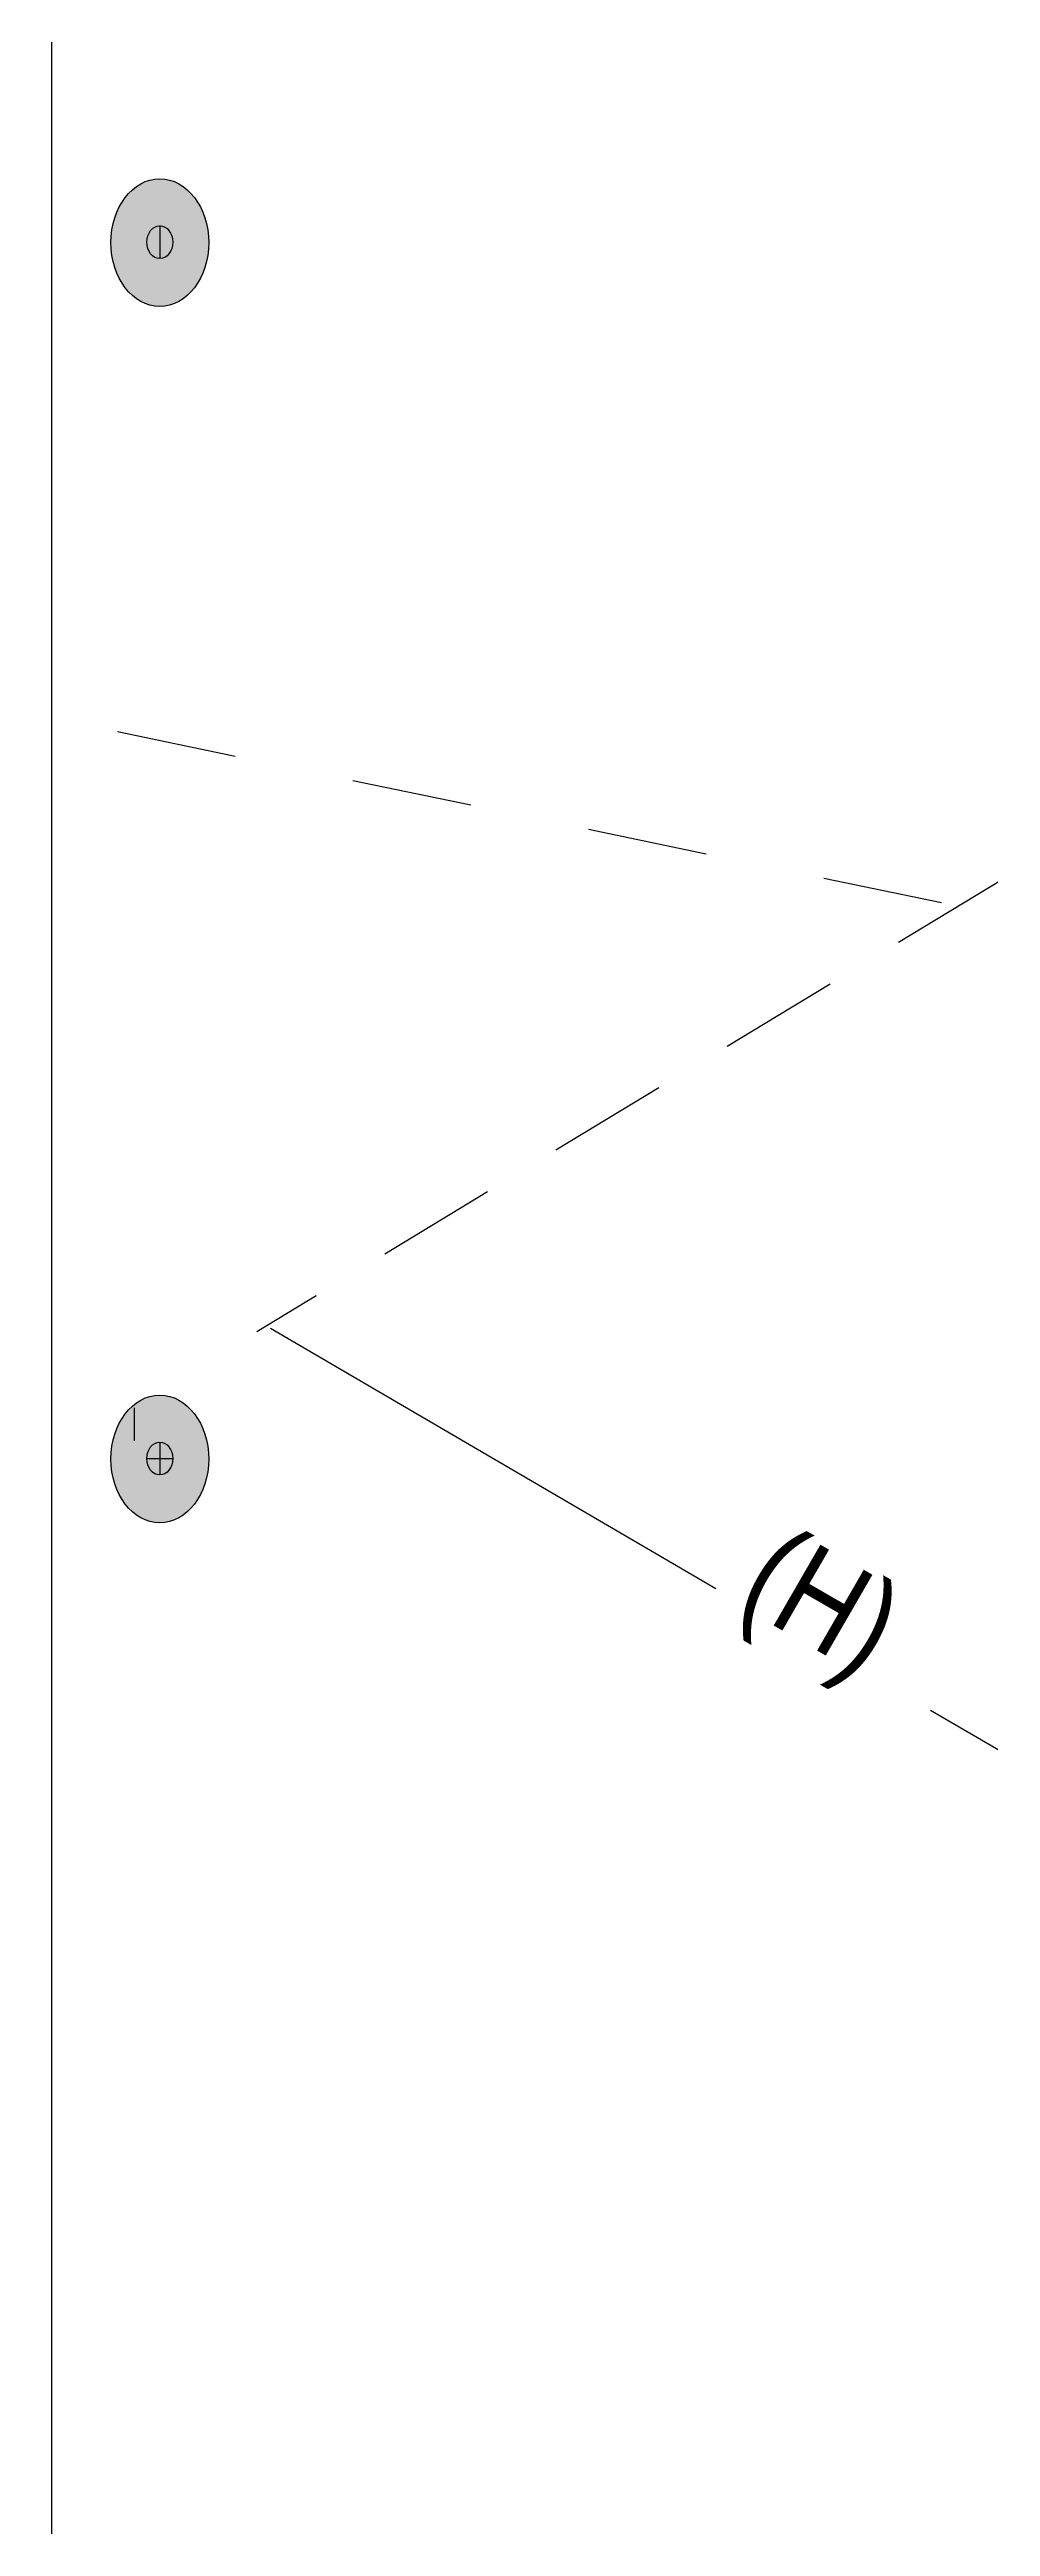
# Model space of a CAD drawing. Extents: x -1328 to 5679, y -4611 to 1603.
# Drawn here: x 3826.4 to 3896.8, y -2598.4 to -2412.9 of the extents above; entities that cross this region are included whole.
import ezdxf

# ---------------------------------------------------------------- set-up
doc = ezdxf.new("R2010")
doc.units = 0
doc.header["$MEASUREMENT"] = 0
doc.linetypes.add('AI-Linetype-41', pattern=[18.002632, 9.001316, -9.001316])
doc.linetypes.add('AI-Linetype-62', pattern=[15, 9, -6])
for name, color, linetype, lineweight in [('G-ANNO-TTLB', 7, 'Continuous', 0), ('Layer 12', 7, 'Continuous', 0), ('TYVEK', 7, 'Continuous', 0)]:
    doc.layers.add(name, color=color, linetype=linetype, lineweight=lineweight)

# ---------------------------------------------------------------- blocks, each defined once
blk = doc.blocks.new('Block_90')
at = {"layer": 'TYVEK', "true_color": 0x003b71, "transparency": 33554687}
h = blk.add_hatch(color=156, dxfattribs=at)
h.dxf.hatch_style = 2
edge = h.paths.add_edge_path()
edge.add_ellipse((3834.62, -2427.4), major_axis=(0, 4.78), ratio=0.766948, start_angle=0, end_angle=360)
h = blk.add_hatch(color=156, dxfattribs=at)
h.dxf.hatch_style = 2
edge = h.paths.add_edge_path()
edge.add_ellipse((3834.62, -2518.48), major_axis=(0, 4.78), ratio=0.766948, start_angle=0, end_angle=360)
at = {"layer": 'TYVEK', "color": 18, "lineweight": 25, "true_color": 0x080808}
for p, q in [((3834.62, -2426.13), (3834.62, -2428.6)), ((3833.65, -2518.45), (3835.6, -2518.45)), ((3834.62, -2517.21), (3834.62, -2519.68))]:
    blk.add_line(p, q, dxfattribs=at)
at = {"layer": 'TYVEK', "color": 33, "lineweight": 25, "true_color": 0xcc9966}
for points in [[(3834.11, -2514.06)], [(3830.45, -2518.83)]]:
    blk.add_lwpolyline(points, dxfattribs=at)
at = {"layer": 'TYVEK', "color": 18, "lineweight": 25, "true_color": 0x000000}
for centre in [(3834.62, -2427.4), (3834.62, -2518.48)]:
    blk.add_ellipse(centre, major_axis=(0, 4.78), ratio=0.766948, dxfattribs=at)
at = {"layer": 'TYVEK', "color": 18, "lineweight": 25, "true_color": 0x080808}
for centre in [(3834.62, -2427.37), (3834.62, -2518.45)]:
    blk.add_ellipse(centre, major_axis=(0, 1.23), ratio=0.788846, dxfattribs=at)

msp = doc.modelspace()

# ---------------------------------------------------------------- hatches: boundary and pattern name
at = {"layer": 'G-ANNO-TTLB', "true_color": 0xff00ff, "transparency": 33554687}
h = msp.add_hatch(color=6, dxfattribs=at)
edge = h.paths.add_edge_path()
edge.add_spline(control_points=[(5053.44, -3461.41), (5053.44, -3461.41), (2123.92, -3461.41), (2123.92, -3461.41), (2123.92, -3461.41), (2123.92, -1004.41), (2123.92, -1004.41), (2123.92, -1004.41), (5053.44, -1004.41), (5053.44, -1004.41), (5053.44, -1004.41), (5053.44, -3461.41), (5053.44, -3461.41)], knot_values=[0, 0, 0, 0, 1, 1, 1, 2, 2, 2, 3, 3, 3, 4, 4, 4, 4], degree=3, periodic=0)
edge = h.paths.add_edge_path()
edge.add_spline(control_points=[(2132.92, -1013.41), (2132.92, -1013.41), (2132.92, -3452.41), (2132.92, -3452.41), (2132.92, -3452.41), (5044.44, -3452.41), (5044.44, -3452.41), (5044.44, -3452.41), (5044.44, -1013.41), (5044.44, -1013.41), (5044.44, -1013.41), (2132.92, -1013.41), (2132.92, -1013.41)], knot_values=[0, 0, 0, 0, 1, 1, 1, 2, 2, 2, 3, 3, 3, 4, 4, 4, 4], degree=3, periodic=0)
edge.add_line((2132.92, -1013.41), (2132.92, -1013.41))

# ---------------------------------------------------------------- linework, layer by layer
at = {"layer": 'G-ANNO-TTLB'}
for points in [[(5053.44, -3461.41), (5053.44, -3461.41), (2123.92, -3461.41), (2123.92, -3461.41), (2123.92, -3461.41), (2123.92, -1004.41), (2123.92, -1004.41), (2123.92, -1004.41), (5053.44, -1004.41), (5053.44, -1004.41), (5053.44, -1004.41), (5053.44, -3461.41), (5053.44, -3461.41)], [(2132.92, -1013.41), (2132.92, -1013.41), (2132.92, -3452.41), (2132.92, -3452.41), (2132.92, -3452.41), (5044.44, -3452.41), (5044.44, -3452.41), (5044.44, -3452.41), (5044.44, -1013.41), (5044.44, -1013.41), (5044.44, -1013.41), (2132.92, -1013.41), (2132.92, -1013.41)]]:
    msp.add_open_spline(points, degree=3, knots=[0, 0, 0, 0, 1, 1, 1, 2, 2, 2, 3, 3, 3, 4, 4, 4, 4], dxfattribs=at)
at = {"layer": 'Layer 12', "color": 18, "linetype": 'AI-Linetype-62', "lineweight": 25, "true_color": 0x000000}
msp.add_line((3923.27, -2459.57), (3841.88, -2508.96), dxfattribs=at)
at = {"layer": 'Layer 12', "color": 1, "lineweight": 25, "true_color": 0xff0000}
for p, q in [((3842.92, -2508.69), (3876.25, -2528.18)), ((3892.33, -2537.28), (3925.66, -2556.77))]:
    msp.add_line(p, q, dxfattribs=at)
at = {"layer": 'TYVEK', "color": 2, "lineweight": 25, "true_color": 0xffff00}
for p, q in [((3826.51, -2294.53), (3826.51, -2592.49)), ((3826.51, -2592.49), (3826.51, -2716.83))]:
    msp.add_line(p, q, dxfattribs=at)
at = {"layer": 'TYVEK', "color": 18, "linetype": 'AI-Linetype-41', "lineweight": 25, "true_color": 0x000000}
msp.add_line((3963.66, -2491.47), (3552.48, -2406.16), dxfattribs=at)
at = {"layer": 'TYVEK', "color": 252, "lineweight": 25, "true_color": 0x848484}
msp.add_line((3832.7, -2514.66), (3832.7, -2517.13), dxfattribs=at)

# ---------------------------------------------------------------- block references
at = {"layer": 'TYVEK'}
msp.add_blockref('Block_90', (0, 0), dxfattribs=at)

# ---------------------------------------------------------------- texts
at = {"layer": 'Layer 12', "insert": (3876.63, -2531.1), "char_height": 0.2, "attachment_point": 7, "rotation": 330.0001}
msp.add_mtext('\\C1;\\c255;\\FArial Narrow|b0|i0|c1;\\H6.989873;\\W1.007294;(H)', dxfattribs=at)

doc.saveas('drawing.dxf')
